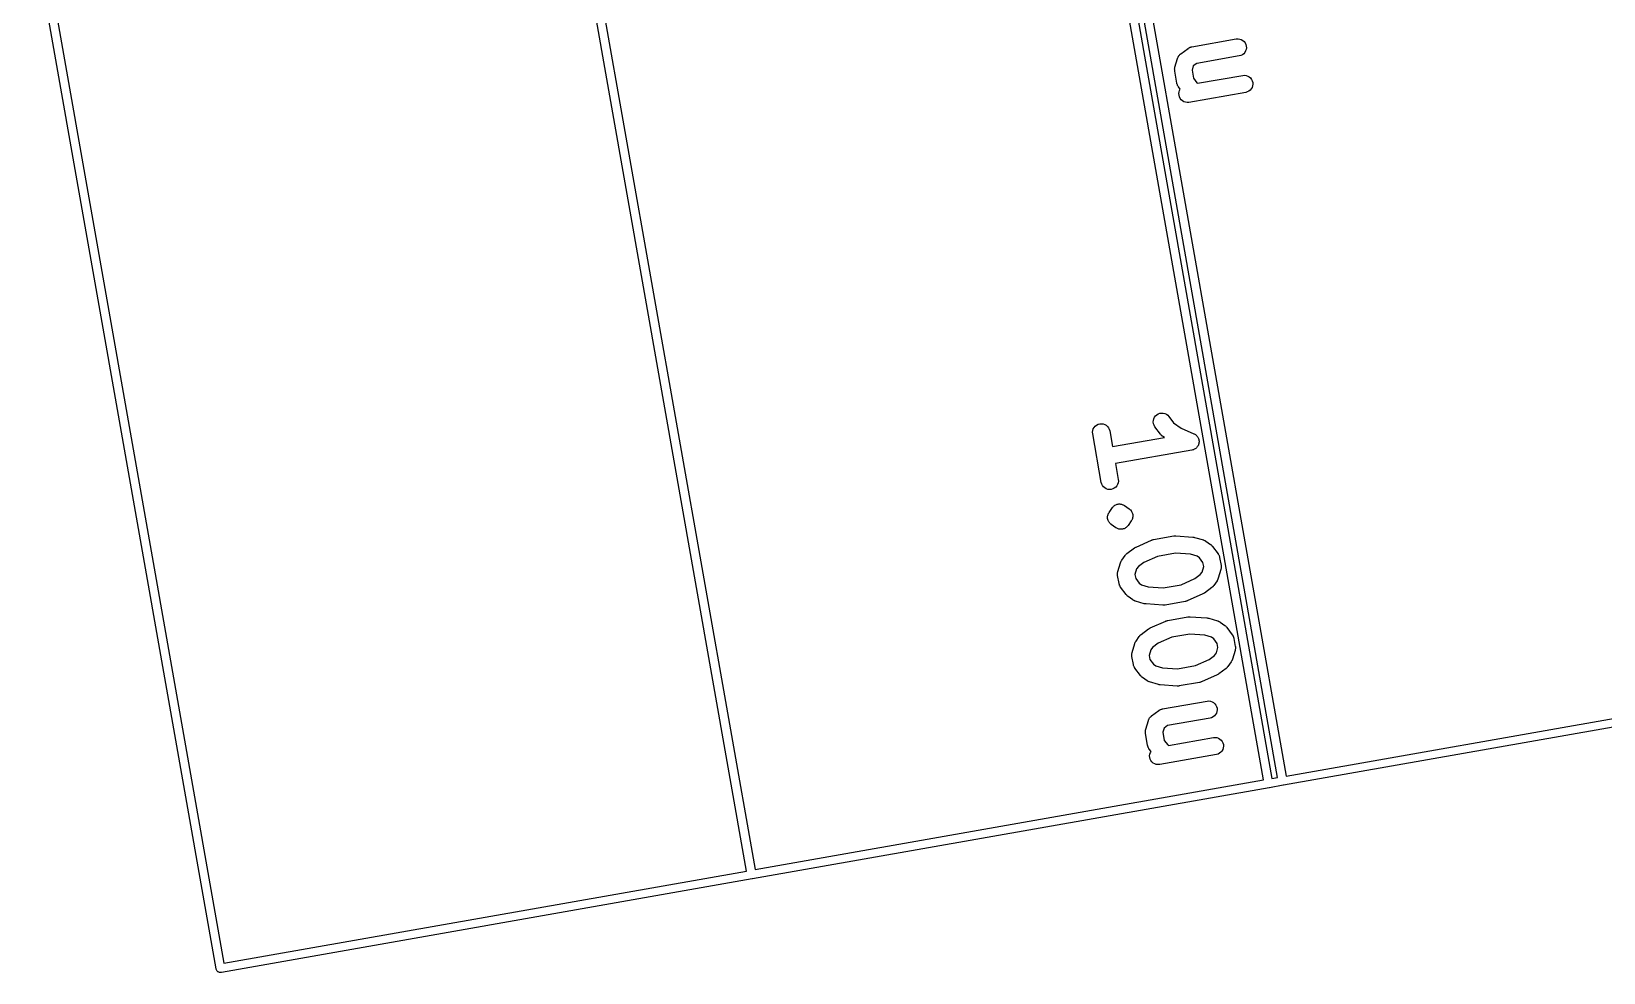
# Model space of a CAD drawing. Extents: x 61 to 358, y -137 to -43.
# Drawn here: x 245.14 to 272.91, y -136.8 to -120.17 of the extents above; entities that cross this region are included whole.
import ezdxf

# ---------------------------------------------------------------- set-up
doc = ezdxf.new("R2010")
doc.units = 0
doc.header["$MEASUREMENT"] = 0
doc.layers.add('BLACK', color=7, linetype='CONTINUOUS')

msp = doc.modelspace()

# ---------------------------------------------------------------- linework, layer by layer
at = {"layer": 'BLACK', "linetype": 'CONTINUOUS'}
for p, q in [((266.902, -133.394), (263.665, -115.034)), ((263.815, -115.007), (267.052, -133.368)), ((267.152, -133.35), (263.915, -114.99)), ((264.065, -114.963), (267.303, -133.324)), ((254.685, -116.617), (257.922, -134.978)), ((257.772, -135.004), (254.535, -116.644)), ((248.404, -136.729), (245.142, -118.226)), ((245.304, -118.271), (248.542, -136.632)), ((265.441, -120.566), (265.571, -120.469)), ((265.571, -120.469), (265.573, -120.468)), ((265.573, -120.468), (265.577, -120.466)), ((265.577, -120.466), (265.58, -120.463)), ((265.58, -120.463), (265.589, -120.458)), ((265.589, -120.458), (265.598, -120.453)), ((265.598, -120.453), (265.603, -120.452)), ((265.603, -120.452), (265.607, -120.45)), ((265.607, -120.45), (265.617, -120.447)), ((265.617, -120.447), (265.627, -120.443)), ((265.627, -120.443), (265.631, -120.443)), ((265.631, -120.443), (265.635, -120.442)), ((265.635, -120.442), (266.421, -120.303)), ((266.421, -120.303), (266.424, -120.303)), ((266.424, -120.303), (266.453, -120.301)), ((266.453, -120.301), (266.483, -120.305)), ((266.483, -120.305), (266.511, -120.314)), ((266.511, -120.314), (266.537, -120.329)), ((266.537, -120.329), (266.559, -120.349)), ((266.559, -120.349), (266.577, -120.372)), ((266.577, -120.372), (266.59, -120.399)), ((266.597, -120.487), (266.587, -120.515)), ((266.59, -120.399), (266.598, -120.428)), ((266.6, -120.457), (266.597, -120.487)), ((266.598, -120.428), (266.6, -120.457)), ((265.339, -120.8), (265.385, -120.645)), ((265.385, -120.645), (265.386, -120.643)), ((265.386, -120.643), (265.387, -120.64)), ((265.387, -120.64), (265.388, -120.637)), ((265.388, -120.637), (265.393, -120.626)), ((265.393, -120.626), (265.398, -120.615)), ((265.398, -120.615), (265.399, -120.613)), ((265.399, -120.613), (265.401, -120.61)), ((265.401, -120.61), (265.408, -120.6)), ((265.408, -120.6), (265.414, -120.591)), ((265.414, -120.591), (265.417, -120.589)), ((265.417, -120.589), (265.419, -120.586)), ((265.419, -120.586), (265.427, -120.578)), ((265.427, -120.578), (265.435, -120.57)), ((265.435, -120.57), (265.438, -120.568)), ((265.438, -120.568), (265.441, -120.566)), ((265.663, -120.78), (265.642, -120.853)), ((265.724, -120.736), (265.663, -120.78)), ((266.474, -120.603), (265.724, -120.736)), ((266.503, -120.595), (266.474, -120.603)), ((266.53, -120.582), (266.503, -120.595)), ((266.553, -120.563), (266.53, -120.582)), ((266.572, -120.541), (266.553, -120.563)), ((266.587, -120.515), (266.572, -120.541)), ((265.333, -120.83), (265.335, -120.819)), ((265.333, -120.834), (265.333, -120.83)), ((265.333, -120.839), (265.333, -120.834)), ((265.334, -120.849), (265.333, -120.839)), ((265.334, -120.859), (265.334, -120.849)), ((265.334, -120.864), (265.334, -120.859)), ((265.335, -120.868), (265.334, -120.864)), ((265.335, -120.819), (265.337, -120.809)), ((265.335, -120.87), (265.335, -120.868)), ((265.373, -121.085), (265.335, -120.87)), ((265.337, -120.809), (265.338, -120.805)), ((265.338, -120.805), (265.339, -120.8)), ((265.642, -120.853), (265.667, -120.996)), ((265.667, -120.996), (265.727, -121.078)), ((265.739, -121.086), (266.535, -120.946)), ((266.535, -120.946), (266.537, -120.946)), ((266.537, -120.946), (266.567, -120.944)), ((266.567, -120.944), (266.596, -120.948)), ((266.596, -120.948), (266.624, -120.957)), ((266.624, -120.957), (266.65, -120.972)), ((266.65, -120.972), (266.672, -120.992)), ((266.672, -120.992), (266.691, -121.016)), ((266.691, -121.016), (266.704, -121.042)), ((266.704, -121.042), (266.712, -121.071)), ((265.374, -121.089), (265.373, -121.085)), ((265.375, -121.094), (265.374, -121.089)), ((265.378, -121.103), (265.375, -121.094)), ((265.381, -121.113), (265.378, -121.103)), ((265.383, -121.117), (265.381, -121.113)), ((265.384, -121.122), (265.383, -121.117)), ((265.39, -121.131), (265.384, -121.122)), ((265.394, -121.14), (265.39, -121.131)), ((265.397, -121.143), (265.394, -121.14)), ((265.399, -121.147), (265.397, -121.143)), ((265.401, -121.149), (265.399, -121.147)), ((265.432, -121.192), (265.401, -121.149)), ((265.408, -121.268), (265.412, -121.239)), ((265.411, -121.298), (265.408, -121.268)), ((265.418, -121.327), (265.411, -121.298)), ((265.412, -121.239), (265.422, -121.211)), ((265.432, -121.353), (265.418, -121.327)), ((265.422, -121.211), (265.432, -121.192)), ((266.588, -121.246), (265.587, -121.423)), ((265.727, -121.078), (265.739, -121.086)), ((266.616, -121.238), (266.588, -121.246)), ((266.643, -121.225), (266.616, -121.238)), ((266.666, -121.207), (266.643, -121.225)), ((266.686, -121.184), (266.666, -121.207)), ((266.701, -121.158), (266.686, -121.184)), ((266.71, -121.13), (266.701, -121.158)), ((266.714, -121.101), (266.71, -121.13)), ((266.712, -121.071), (266.714, -121.101)), ((265.45, -121.377), (265.432, -121.353)), ((265.472, -121.397), (265.45, -121.377)), ((265.498, -121.411), (265.472, -121.397)), ((265.526, -121.421), (265.498, -121.411)), ((265.555, -121.425), (265.526, -121.421)), ((265.585, -121.423), (265.555, -121.425)), ((265.587, -121.423), (265.585, -121.423)), ((263.897, -127.19), (263.912, -127.164)), ((263.912, -127.164), (263.932, -127.142)), ((263.932, -127.142), (263.955, -127.123)), ((263.955, -127.123), (263.982, -127.11)), ((263.982, -127.11), (264.011, -127.102)), ((264.011, -127.102), (264.04, -127.1)), ((264.04, -127.1), (264.07, -127.104)), ((264.07, -127.104), (264.098, -127.113)), ((264.098, -127.113), (264.124, -127.128)), ((264.124, -127.128), (264.146, -127.148)), ((264.146, -127.148), (264.165, -127.171)), ((264.165, -127.171), (264.178, -127.198)), ((264.956, -127.069), (264.958, -127.04)), ((264.96, -127.099), (264.956, -127.069)), ((264.958, -127.04), (264.965, -127.011)), ((264.969, -127.127), (264.96, -127.099)), ((264.965, -127.011), (264.978, -126.984)), ((264.984, -127.153), (264.969, -127.127)), ((264.978, -126.984), (264.996, -126.96)), ((264.986, -127.154), (264.984, -127.153)), ((265.082, -127.285), (264.986, -127.154)), ((264.996, -126.96), (265.018, -126.941)), ((265.018, -126.941), (265.044, -126.925)), ((265.044, -126.925), (265.072, -126.916)), ((265.072, -126.916), (265.101, -126.911)), ((265.101, -126.911), (265.131, -126.913)), ((265.131, -126.913), (265.16, -126.92)), ((265.16, -126.92), (265.187, -126.933)), ((265.187, -126.933), (265.211, -126.951)), ((265.211, -126.951), (265.23, -126.973)), ((265.23, -126.973), (265.312, -127.083)), ((265.312, -127.083), (265.448, -127.178)), ((263.884, -127.247), (263.888, -127.218)), ((263.886, -127.277), (263.884, -127.247)), ((263.886, -127.279), (263.886, -127.277)), ((264.037, -128.137), (263.886, -127.279)), ((263.888, -127.218), (263.897, -127.19)), ((264.178, -127.198), (264.186, -127.226)), ((264.186, -127.226), (264.235, -127.505)), ((264.235, -127.505), (265.152, -127.343)), ((265.088, -127.291), (265.082, -127.285)), ((265.093, -127.298), (265.088, -127.291)), ((265.098, -127.302), (265.093, -127.298)), ((265.102, -127.307), (265.098, -127.302)), ((265.109, -127.312), (265.102, -127.307)), ((265.116, -127.318), (265.109, -127.312)), ((265.117, -127.319), (265.116, -127.318)), ((265.152, -127.343), (265.117, -127.319)), ((265.448, -127.178), (265.674, -127.277)), ((265.674, -127.277), (265.675, -127.278)), ((265.675, -127.278), (265.675, -127.278)), ((265.675, -127.278), (265.675, -127.278)), ((265.675, -127.278), (265.676, -127.278)), ((265.676, -127.278), (265.688, -127.285)), ((265.688, -127.285), (265.701, -127.293)), ((265.701, -127.293), (265.701, -127.293)), ((265.701, -127.293), (265.701, -127.293)), ((265.701, -127.293), (265.712, -127.302)), ((265.712, -127.302), (265.724, -127.312)), ((265.724, -127.312), (265.724, -127.313)), ((265.724, -127.313), (265.724, -127.313)), ((265.724, -127.313), (265.732, -127.324)), ((265.732, -127.324), (265.742, -127.336)), ((265.742, -127.336), (265.742, -127.336)), ((265.742, -127.336), (265.742, -127.336)), ((265.742, -127.336), (265.748, -127.349)), ((265.748, -127.349), (265.755, -127.363)), ((265.755, -127.363), (265.755, -127.363)), ((265.755, -127.363), (265.755, -127.363)), ((265.755, -127.363), (265.759, -127.377)), ((265.759, -127.377), (265.763, -127.391)), ((265.763, -127.435), (265.761, -127.451)), ((265.763, -127.391), (265.763, -127.391)), ((265.763, -127.391), (265.763, -127.392)), ((265.763, -127.392), (265.764, -127.406)), ((265.765, -127.421), (265.763, -127.435)), ((265.764, -127.406), (265.765, -127.421)), ((265.765, -127.421), (265.765, -127.421)), ((265.765, -127.421), (265.765, -127.421)), ((265.639, -127.567), (264.288, -127.805)), ((265.653, -127.563), (265.639, -127.567)), ((265.667, -127.559), (265.653, -127.563)), ((265.668, -127.559), (265.667, -127.559)), ((265.667, -127.559), (265.667, -127.559)), ((265.681, -127.552), (265.668, -127.559)), ((265.694, -127.546), (265.681, -127.552)), ((265.706, -127.536), (265.694, -127.545)), ((265.694, -127.545), (265.694, -127.546)), ((265.694, -127.546), (265.694, -127.546)), ((265.717, -127.527), (265.706, -127.536)), ((265.718, -127.527), (265.717, -127.527)), ((265.717, -127.527), (265.717, -127.527)), ((265.728, -127.515), (265.718, -127.527)), ((265.737, -127.505), (265.728, -127.515)), ((265.745, -127.491), (265.737, -127.505)), ((265.737, -127.505), (265.737, -127.505)), ((265.737, -127.505), (265.737, -127.505)), ((265.752, -127.479), (265.745, -127.491)), ((265.756, -127.464), (265.752, -127.479)), ((265.752, -127.479), (265.752, -127.479)), ((265.752, -127.479), (265.752, -127.479)), ((265.761, -127.451), (265.756, -127.464)), ((265.761, -127.451), (265.761, -127.451)), ((265.761, -127.451), (265.761, -127.451)), ((264.288, -127.805), (264.337, -128.084)), ((264.045, -128.165), (264.037, -128.137)), ((264.059, -128.192), (264.045, -128.165)), ((264.077, -128.215), (264.059, -128.192)), ((264.099, -128.235), (264.077, -128.215)), ((264.125, -128.249), (264.099, -128.235)), ((264.154, -128.259), (264.125, -128.249)), ((264.183, -128.263), (264.154, -128.259)), ((264.213, -128.261), (264.183, -128.263)), ((264.241, -128.253), (264.213, -128.261)), ((264.268, -128.239), (264.241, -128.253)), ((264.292, -128.221), (264.268, -128.239)), ((264.311, -128.199), (264.292, -128.221)), ((264.326, -128.173), (264.311, -128.199)), ((264.336, -128.145), (264.326, -128.173)), ((264.34, -128.116), (264.336, -128.145)), ((264.337, -128.084), (264.338, -128.086)), ((264.338, -128.086), (264.34, -128.116)), ((264.246, -128.569), (264.255, -128.559)), ((264.255, -128.559), (264.255, -128.558)), ((264.255, -128.558), (264.256, -128.558)), ((264.256, -128.558), (264.267, -128.549)), ((264.267, -128.549), (264.278, -128.54)), ((264.278, -128.54), (264.279, -128.54)), ((264.279, -128.54), (264.292, -128.533)), ((264.279, -128.54), (264.279, -128.54)), ((264.292, -128.533), (264.305, -128.527)), ((264.305, -128.527), (264.305, -128.527)), ((264.305, -128.527), (264.306, -128.527)), ((264.306, -128.527), (264.32, -128.523)), ((264.32, -128.523), (264.334, -128.519)), ((264.334, -128.519), (264.334, -128.519)), ((264.334, -128.519), (264.335, -128.519)), ((264.335, -128.519), (264.349, -128.518)), ((264.349, -128.518), (264.363, -128.517)), ((264.363, -128.517), (264.364, -128.517)), ((264.364, -128.517), (264.364, -128.517)), ((264.364, -128.517), (264.379, -128.519)), ((264.379, -128.519), (264.393, -128.521)), ((264.393, -128.521), (264.393, -128.521)), ((264.393, -128.521), (264.394, -128.521)), ((264.394, -128.521), (264.407, -128.525)), ((264.407, -128.525), (264.421, -128.53)), ((264.421, -128.53), (264.422, -128.53)), ((264.422, -128.53), (264.422, -128.53)), ((264.422, -128.53), (264.434, -128.538)), ((264.434, -128.538), (264.447, -128.545)), ((264.447, -128.545), (264.531, -128.603)), ((264.148, -128.749), (264.15, -128.734)), ((264.148, -128.75), (264.148, -128.749)), ((264.148, -128.749), (264.148, -128.749)), ((264.148, -128.749), (264.148, -128.749)), ((264.148, -128.749), (264.148, -128.749)), ((264.149, -128.764), (264.148, -128.75)), ((264.15, -128.778), (264.149, -128.764)), ((264.15, -128.734), (264.152, -128.72)), ((264.15, -128.779), (264.15, -128.778)), ((264.151, -128.779), (264.15, -128.779)), ((264.15, -128.779), (264.15, -128.779)), ((264.15, -128.779), (264.15, -128.779)), ((264.154, -128.793), (264.151, -128.779)), ((264.152, -128.719), (264.157, -128.706)), ((264.152, -128.72), (264.152, -128.719)), ((264.152, -128.719), (264.152, -128.719)), ((264.152, -128.72), (264.152, -128.72)), ((264.152, -128.72), (264.152, -128.72)), ((264.158, -128.807), (264.154, -128.793)), ((264.157, -128.706), (264.161, -128.692)), ((264.158, -128.808), (264.158, -128.807)), ((264.158, -128.807), (264.158, -128.807)), ((264.165, -128.821), (264.158, -128.808)), ((264.158, -128.808), (264.158, -128.808)), ((264.158, -128.808), (264.158, -128.808)), ((264.161, -128.692), (264.161, -128.691)), ((264.161, -128.691), (264.162, -128.691)), ((264.161, -128.692), (264.161, -128.692)), ((264.162, -128.691), (264.169, -128.679)), ((264.162, -128.691), (264.162, -128.691)), ((264.171, -128.834), (264.165, -128.821)), ((264.165, -128.821), (264.165, -128.821)), ((264.169, -128.679), (264.176, -128.666)), ((264.172, -128.834), (264.171, -128.834)), ((264.171, -128.834), (264.171, -128.834)), ((264.171, -128.834), (264.171, -128.834)), ((264.172, -128.835), (264.172, -128.834)), ((264.18, -128.846), (264.172, -128.835)), ((264.176, -128.666), (264.235, -128.582)), ((264.235, -128.581), (264.236, -128.58)), ((264.235, -128.582), (264.235, -128.581)), ((264.235, -128.581), (264.235, -128.581)), ((264.235, -128.581), (264.235, -128.581)), ((264.236, -128.58), (264.246, -128.569)), ((264.568, -128.816), (264.51, -128.9)), ((264.531, -128.603), (264.532, -128.604)), ((264.532, -128.604), (264.532, -128.604)), ((264.532, -128.604), (264.532, -128.604)), ((264.532, -128.604), (264.532, -128.604)), ((264.532, -128.604), (264.532, -128.604)), ((264.532, -128.604), (264.532, -128.604)), ((264.532, -128.604), (264.533, -128.605)), ((264.533, -128.605), (264.544, -128.614)), ((264.544, -128.614), (264.554, -128.624)), ((264.554, -128.624), (264.555, -128.624)), ((264.555, -128.624), (264.555, -128.624)), ((264.555, -128.624), (264.555, -128.624)), ((264.555, -128.624), (264.555, -128.624)), ((264.555, -128.624), (264.564, -128.636)), ((264.564, -128.636), (264.573, -128.647)), ((264.575, -128.803), (264.568, -128.816)), ((264.573, -128.647), (264.573, -128.647)), ((264.573, -128.647), (264.573, -128.647)), ((264.573, -128.647), (264.573, -128.648)), ((264.573, -128.648), (264.573, -128.648)), ((264.573, -128.648), (264.579, -128.661)), ((264.583, -128.791), (264.575, -128.803)), ((264.579, -128.661), (264.586, -128.674)), ((264.588, -128.776), (264.583, -128.79)), ((264.583, -128.79), (264.583, -128.79)), ((264.583, -128.79), (264.583, -128.79)), ((264.583, -128.79), (264.583, -128.79)), ((264.583, -128.79), (264.583, -128.791)), ((264.586, -128.674), (264.586, -128.674)), ((264.586, -128.674), (264.586, -128.674)), ((264.586, -128.674), (264.586, -128.674)), ((264.586, -128.674), (264.586, -128.675)), ((264.586, -128.675), (264.59, -128.688)), ((264.592, -128.763), (264.588, -128.776)), ((264.59, -128.688), (264.594, -128.702)), ((264.594, -128.747), (264.592, -128.762)), ((264.592, -128.762), (264.592, -128.762)), ((264.592, -128.762), (264.592, -128.762)), ((264.592, -128.762), (264.592, -128.762)), ((264.592, -128.762), (264.592, -128.763)), ((264.594, -128.702), (264.594, -128.703)), ((264.594, -128.703), (264.594, -128.703)), ((264.594, -128.703), (264.594, -128.703)), ((264.594, -128.703), (264.594, -128.703)), ((264.594, -128.703), (264.595, -128.718)), ((264.596, -128.733), (264.594, -128.747)), ((264.595, -128.718), (264.596, -128.732)), ((264.596, -128.732), (264.596, -128.732)), ((264.596, -128.732), (264.596, -128.733)), ((264.596, -128.733), (264.596, -128.733)), ((264.596, -128.733), (264.596, -128.733)), ((264.189, -128.857), (264.18, -128.846)), ((264.189, -128.858), (264.189, -128.857)), ((264.19, -128.858), (264.189, -128.858)), ((264.201, -128.868), (264.19, -128.858)), ((264.19, -128.858), (264.19, -128.858)), ((264.19, -128.858), (264.19, -128.858)), ((264.212, -128.877), (264.201, -128.868)), ((264.212, -128.878), (264.212, -128.877)), ((264.212, -128.877), (264.212, -128.877)), ((264.212, -128.877), (264.212, -128.877)), ((264.212, -128.877), (264.212, -128.877)), ((264.213, -128.878), (264.212, -128.878)), ((264.212, -128.878), (264.212, -128.878)), ((264.212, -128.878), (264.212, -128.878)), ((264.297, -128.937), (264.213, -128.878)), ((264.31, -128.944), (264.297, -128.937)), ((264.322, -128.951), (264.31, -128.944)), ((264.323, -128.952), (264.322, -128.951)), ((264.337, -128.956), (264.323, -128.952)), ((264.323, -128.952), (264.323, -128.952)), ((264.35, -128.961), (264.337, -128.956)), ((264.351, -128.961), (264.35, -128.961)), ((264.352, -128.961), (264.351, -128.961)), ((264.366, -128.963), (264.352, -128.961)), ((264.38, -128.965), (264.366, -128.963)), ((264.381, -128.965), (264.38, -128.965)), ((264.38, -128.965), (264.38, -128.965)), ((264.395, -128.964), (264.381, -128.965)), ((264.41, -128.963), (264.395, -128.964)), ((264.411, -128.963), (264.41, -128.963)), ((264.41, -128.963), (264.41, -128.963)), ((264.425, -128.959), (264.411, -128.963)), ((264.438, -128.955), (264.425, -128.959)), ((264.439, -128.955), (264.438, -128.955)), ((264.452, -128.948), (264.439, -128.955)), ((264.439, -128.955), (264.439, -128.955)), ((264.465, -128.942), (264.452, -128.948)), ((264.466, -128.941), (264.465, -128.942)), ((264.465, -128.942), (264.465, -128.942)), ((264.477, -128.933), (264.466, -128.941)), ((264.489, -128.924), (264.477, -128.933)), ((264.499, -128.912), (264.489, -128.923)), ((264.489, -128.923), (264.489, -128.923)), ((264.489, -128.923), (264.489, -128.924)), ((264.508, -128.901), (264.499, -128.912)), ((264.509, -128.901), (264.508, -128.901)), ((264.51, -128.9), (264.509, -128.901)), ((264.509, -128.901), (264.509, -128.901)), ((264.509, -128.901), (264.509, -128.901)), ((264.959, -129.146), (265.317, -129.083)), ((265.317, -129.083), (265.319, -129.082)), ((265.319, -129.082), (265.322, -129.082)), ((265.322, -129.082), (265.324, -129.082)), ((265.324, -129.082), (265.336, -129.081)), ((265.336, -129.081), (265.349, -129.081)), ((265.349, -129.081), (265.351, -129.081)), ((265.351, -129.081), (265.354, -129.081)), ((265.354, -129.081), (265.652, -129.102)), ((265.652, -129.102), (265.655, -129.102)), ((265.655, -129.102), (265.655, -129.102)), ((265.655, -129.102), (265.656, -129.102)), ((265.656, -129.102), (265.67, -129.105)), ((265.67, -129.105), (265.684, -129.107)), ((265.684, -129.107), (265.684, -129.108)), ((265.684, -129.108), (265.685, -129.108)), ((265.685, -129.108), (265.841, -129.154)), ((264.485, -129.398), (264.491, -129.392)), ((264.491, -129.392), (264.622, -129.295)), ((264.622, -129.295), (264.624, -129.294)), ((264.624, -129.294), (264.625, -129.293)), ((264.624, -129.294), (264.624, -129.294)), ((264.625, -129.293), (264.637, -129.286)), ((264.637, -129.286), (264.649, -129.279)), ((264.649, -129.279), (264.65, -129.279)), ((264.65, -129.279), (264.651, -129.279)), ((264.651, -129.279), (264.924, -129.157)), ((264.924, -129.157), (264.926, -129.156)), ((264.926, -129.156), (264.928, -129.155)), ((264.928, -129.155), (264.931, -129.154)), ((264.931, -129.154), (264.942, -129.151)), ((264.942, -129.151), (264.954, -129.147)), ((264.954, -129.147), (264.957, -129.147)), ((264.957, -129.147), (264.959, -129.146)), ((265.351, -129.386), (265.031, -129.443)), ((265.614, -129.405), (265.351, -129.386)), ((265.841, -129.154), (265.843, -129.155)), ((265.843, -129.155), (265.851, -129.158)), ((265.851, -129.158), (265.859, -129.161)), ((265.859, -129.161), (265.864, -129.164)), ((265.864, -129.164), (265.87, -129.166)), ((265.87, -129.166), (265.877, -129.171)), ((265.877, -129.171), (265.885, -129.175)), ((265.885, -129.175), (265.969, -129.234)), ((265.969, -129.234), (265.97, -129.235)), ((265.97, -129.235), (265.977, -129.241)), ((265.977, -129.241), (265.984, -129.246)), ((265.984, -129.246), (265.988, -129.251)), ((265.988, -129.251), (265.993, -129.255)), ((265.993, -129.255), (265.998, -129.262)), ((265.998, -129.262), (266.004, -129.268)), ((266.004, -129.268), (266.1, -129.399)), ((264.331, -129.711), (264.377, -129.555)), ((264.377, -129.555), (264.378, -129.553)), ((264.378, -129.553), (264.381, -129.545)), ((264.381, -129.545), (264.384, -129.537)), ((264.384, -129.537), (264.387, -129.531)), ((264.387, -129.531), (264.39, -129.526)), ((264.39, -129.526), (264.394, -129.519)), ((264.394, -129.519), (264.399, -129.511)), ((264.399, -129.511), (264.457, -129.427)), ((264.457, -129.427), (264.459, -129.425)), ((264.459, -129.425), (264.464, -129.419)), ((264.464, -129.419), (264.469, -129.412)), ((264.469, -129.412), (264.474, -129.408)), ((264.474, -129.408), (264.478, -129.403)), ((264.478, -129.403), (264.485, -129.398)), ((264.662, -129.666), (264.633, -129.763)), ((264.693, -129.622), (264.662, -129.666)), ((264.79, -129.55), (264.693, -129.622)), ((265.031, -129.443), (264.79, -129.55)), ((265.73, -129.439), (265.614, -129.405)), ((265.774, -129.47), (265.73, -129.439)), ((265.834, -129.551), (265.774, -129.47)), ((265.818, -129.721), (265.847, -129.623)), ((265.847, -129.623), (265.834, -129.551)), ((266.1, -129.399), (266.102, -129.4)), ((266.102, -129.4), (266.104, -129.404)), ((266.104, -129.404), (266.107, -129.408)), ((266.107, -129.408), (266.111, -129.417)), ((266.111, -129.417), (266.117, -129.426)), ((266.117, -129.426), (266.118, -129.43)), ((266.118, -129.43), (266.12, -129.434)), ((266.12, -129.434), (266.123, -129.444)), ((266.123, -129.444), (266.126, -129.454)), ((266.126, -129.454), (266.127, -129.459)), ((266.127, -129.459), (266.128, -129.463)), ((266.128, -129.463), (266.153, -129.606)), ((266.15, -129.671), (266.149, -129.676)), ((266.152, -129.667), (266.15, -129.671)), ((266.153, -129.657), (266.152, -129.667)), ((266.153, -129.606), (266.154, -129.608)), ((266.155, -129.647), (266.153, -129.657)), ((266.154, -129.608), (266.154, -129.612)), ((266.154, -129.612), (266.155, -129.617)), ((266.155, -129.617), (266.155, -129.627)), ((266.155, -129.627), (266.155, -129.638)), ((266.155, -129.638), (266.155, -129.642)), ((266.155, -129.642), (266.155, -129.647)), ((264.325, -129.74), (264.327, -129.73)), ((264.325, -129.744), (264.325, -129.74)), ((264.325, -129.749), (264.325, -129.744)), ((264.325, -129.759), (264.325, -129.749)), ((264.325, -129.77), (264.325, -129.759)), ((264.326, -129.774), (264.325, -129.77)), ((264.327, -129.778), (264.326, -129.774)), ((264.327, -129.73), (264.329, -129.719)), ((264.327, -129.78), (264.327, -129.778)), ((264.352, -129.923), (264.327, -129.78)), ((264.329, -129.719), (264.33, -129.715)), ((264.33, -129.715), (264.331, -129.711)), ((264.353, -129.928), (264.352, -129.923)), ((264.354, -129.932), (264.353, -129.928)), ((264.357, -129.942), (264.354, -129.932)), ((264.36, -129.952), (264.357, -129.942)), ((264.633, -129.763), (264.646, -129.835)), ((264.646, -129.835), (264.707, -129.917)), ((264.707, -129.917), (264.75, -129.947)), ((264.75, -129.947), (264.866, -129.982)), ((265.129, -130), (265.449, -129.944)), ((265.449, -129.944), (265.69, -129.836)), ((265.69, -129.836), (265.787, -129.764)), ((265.787, -129.764), (265.818, -129.721)), ((266.082, -129.875), (266.023, -129.959)), ((266.086, -129.868), (266.082, -129.875)), ((266.091, -129.861), (266.086, -129.868)), ((266.093, -129.855), (266.091, -129.861)), ((266.096, -129.849), (266.093, -129.855)), ((266.099, -129.841), (266.096, -129.849)), ((266.102, -129.833), (266.099, -129.841)), ((266.103, -129.831), (266.102, -129.833)), ((266.149, -129.676), (266.103, -129.831)), ((264.362, -129.956), (264.36, -129.952)), ((264.364, -129.96), (264.362, -129.956)), ((264.369, -129.969), (264.364, -129.96)), ((264.374, -129.979), (264.369, -129.969)), ((264.376, -129.982), (264.374, -129.979)), ((264.379, -129.986), (264.376, -129.982)), ((264.38, -129.988), (264.379, -129.986)), ((264.477, -130.118), (264.38, -129.988)), ((264.482, -130.124), (264.477, -130.118)), ((264.488, -130.131), (264.482, -130.124)), ((264.492, -130.135), (264.488, -130.131)), ((264.497, -130.14), (264.492, -130.135)), ((264.503, -130.145), (264.497, -130.14)), ((264.51, -130.151), (264.503, -130.145)), ((264.512, -130.152), (264.51, -130.151)), ((264.596, -130.211), (264.512, -130.152)), ((264.603, -130.215), (264.596, -130.211)), ((264.61, -130.22), (264.603, -130.215)), ((264.616, -130.222), (264.61, -130.22)), ((264.622, -130.226), (264.616, -130.222)), ((264.63, -130.228), (264.622, -130.226)), ((264.866, -129.982), (265.129, -130)), ((265.83, -130.108), (265.556, -130.23)), ((265.831, -130.107), (265.83, -130.107)), ((265.83, -130.107), (265.83, -130.108)), ((265.843, -130.1), (265.831, -130.107)), ((265.856, -130.093), (265.843, -130.1)), ((265.857, -130.092), (265.856, -130.093)), ((265.856, -130.093), (265.856, -130.093)), ((265.858, -130.091), (265.857, -130.092)), ((265.989, -129.994), (265.858, -130.091)), ((265.995, -129.989), (265.989, -129.994)), ((266.002, -129.983), (265.995, -129.989)), ((266.006, -129.979), (266.002, -129.983)), ((266.011, -129.974), (266.006, -129.979)), ((266.016, -129.968), (266.011, -129.974)), ((266.022, -129.961), (266.016, -129.968)), ((266.023, -129.959), (266.022, -129.961)), ((264.638, -130.232), (264.63, -130.228)), ((264.64, -130.232), (264.638, -130.232)), ((264.795, -130.279), (264.64, -130.232)), ((264.796, -130.279), (264.795, -130.279)), ((264.81, -130.281), (264.796, -130.279)), ((264.796, -130.279), (264.796, -130.279)), ((264.824, -130.284), (264.81, -130.281)), ((264.825, -130.284), (264.824, -130.284)), ((264.826, -130.284), (264.825, -130.284)), ((264.828, -130.284), (264.826, -130.284)), ((265.126, -130.306), (264.828, -130.284)), ((265.129, -130.305), (265.126, -130.306)), ((265.132, -130.306), (265.129, -130.305)), ((265.144, -130.305), (265.132, -130.306)), ((265.156, -130.305), (265.144, -130.305)), ((265.159, -130.304), (265.156, -130.305)), ((265.161, -130.304), (265.159, -130.304)), ((265.164, -130.304), (265.161, -130.304)), ((265.521, -130.241), (265.164, -130.304)), ((265.524, -130.24), (265.521, -130.241)), ((265.526, -130.24), (265.524, -130.24)), ((265.538, -130.236), (265.526, -130.24)), ((265.55, -130.233), (265.538, -130.236)), ((265.552, -130.231), (265.55, -130.233)), ((265.555, -130.231), (265.552, -130.231)), ((265.556, -130.23), (265.555, -130.231)), ((264.743, -130.821), (264.874, -130.725)), ((264.874, -130.725), (264.876, -130.723)), ((264.876, -130.723), (264.876, -130.723)), ((264.876, -130.723), (264.877, -130.723)), ((264.877, -130.723), (264.889, -130.716)), ((264.889, -130.716), (264.901, -130.709)), ((264.901, -130.709), (264.902, -130.708)), ((264.902, -130.708), (264.903, -130.708)), ((264.903, -130.708), (265.176, -130.586)), ((265.176, -130.586), (265.178, -130.585)), ((265.178, -130.585), (265.18, -130.584)), ((265.18, -130.584), (265.183, -130.583)), ((265.183, -130.583), (265.195, -130.58)), ((265.195, -130.58), (265.206, -130.576)), ((265.206, -130.576), (265.209, -130.576)), ((265.209, -130.576), (265.211, -130.575)), ((265.211, -130.575), (265.569, -130.512)), ((265.569, -130.512), (265.571, -130.512)), ((265.571, -130.512), (265.574, -130.512)), ((265.574, -130.512), (265.576, -130.511)), ((265.576, -130.511), (265.588, -130.511)), ((265.588, -130.511), (265.601, -130.51)), ((265.601, -130.51), (265.603, -130.51)), ((265.603, -130.51), (265.606, -130.51)), ((265.606, -130.51), (265.904, -130.531)), ((265.904, -130.531), (265.907, -130.531)), ((265.907, -130.531), (265.907, -130.532)), ((265.907, -130.532), (265.908, -130.532)), ((265.908, -130.532), (265.922, -130.534)), ((265.922, -130.534), (265.936, -130.537)), ((265.936, -130.537), (265.936, -130.537)), ((265.936, -130.537), (265.937, -130.537)), ((265.937, -130.537), (266.093, -130.583)), ((266.093, -130.583), (266.095, -130.584)), ((266.095, -130.584), (266.103, -130.587)), ((266.103, -130.587), (266.111, -130.59)), ((266.111, -130.59), (266.116, -130.593)), ((266.116, -130.593), (266.122, -130.596)), ((266.122, -130.596), (266.129, -130.601)), ((266.129, -130.601), (266.137, -130.605)), ((266.137, -130.605), (266.221, -130.664)), ((266.221, -130.664), (266.222, -130.665)), ((266.222, -130.665), (266.229, -130.67)), ((266.229, -130.67), (266.236, -130.676)), ((266.236, -130.676), (266.24, -130.68)), ((266.24, -130.68), (266.245, -130.684)), ((266.245, -130.684), (266.25, -130.691)), ((266.25, -130.691), (266.256, -130.698)), ((266.256, -130.698), (266.352, -130.828)), ((264.583, -131.14), (264.629, -130.984)), ((264.629, -130.984), (264.63, -130.982)), ((264.63, -130.982), (264.633, -130.974)), ((264.633, -130.974), (264.636, -130.966)), ((264.636, -130.966), (264.639, -130.961)), ((264.639, -130.961), (264.642, -130.955)), ((264.642, -130.955), (264.646, -130.948)), ((264.646, -130.948), (264.651, -130.94)), ((264.651, -130.94), (264.709, -130.856)), ((264.709, -130.856), (264.711, -130.855)), ((264.711, -130.855), (264.716, -130.848)), ((264.716, -130.848), (264.721, -130.841)), ((264.721, -130.841), (264.726, -130.837)), ((264.726, -130.837), (264.73, -130.832)), ((264.73, -130.832), (264.737, -130.827)), ((264.737, -130.827), (264.743, -130.821)), ((264.945, -131.051), (264.914, -131.095)), ((265.042, -130.979), (264.945, -131.051)), ((265.283, -130.872), (265.042, -130.979)), ((265.603, -130.816), (265.283, -130.872)), ((265.866, -130.834), (265.603, -130.816)), ((265.982, -130.869), (265.866, -130.834)), ((266.026, -130.899), (265.982, -130.869)), ((266.086, -130.981), (266.026, -130.899)), ((266.07, -131.15), (266.099, -131.053)), ((266.099, -131.053), (266.086, -130.981)), ((266.352, -130.828), (266.354, -130.83)), ((266.354, -130.83), (266.356, -130.834)), ((266.356, -130.834), (266.359, -130.837)), ((266.359, -130.837), (266.363, -130.846)), ((266.363, -130.846), (266.369, -130.855)), ((266.369, -130.855), (266.37, -130.86)), ((266.37, -130.86), (266.372, -130.864)), ((266.372, -130.864), (266.375, -130.874)), ((266.375, -130.874), (266.378, -130.884)), ((266.378, -130.884), (266.379, -130.888)), ((266.379, -130.888), (266.38, -130.892)), ((266.38, -130.892), (266.405, -131.035)), ((266.405, -131.035), (266.406, -131.037)), ((266.406, -131.037), (266.406, -131.042)), ((266.406, -131.042), (266.407, -131.046)), ((266.407, -131.046), (266.407, -131.057)), ((266.407, -131.057), (266.408, -131.067)), ((264.577, -131.169), (264.579, -131.159)), ((264.577, -131.174), (264.577, -131.169)), ((264.577, -131.178), (264.577, -131.174)), ((264.577, -131.188), (264.577, -131.178)), ((264.578, -131.199), (264.577, -131.188)), ((264.578, -131.203), (264.578, -131.199)), ((264.579, -131.208), (264.578, -131.203)), ((264.579, -131.159), (264.581, -131.149)), ((264.579, -131.21), (264.579, -131.208)), ((264.604, -131.353), (264.579, -131.21)), ((264.581, -131.149), (264.582, -131.144)), ((264.582, -131.144), (264.583, -131.14)), ((264.914, -131.095), (264.885, -131.192)), ((264.885, -131.192), (264.898, -131.264)), ((264.898, -131.264), (264.959, -131.346)), ((265.702, -131.373), (265.942, -131.266)), ((265.942, -131.266), (266.039, -131.194)), ((266.039, -131.194), (266.07, -131.15)), ((266.334, -131.305), (266.275, -131.389)), ((266.338, -131.297), (266.334, -131.305)), ((266.343, -131.29), (266.338, -131.297)), ((266.345, -131.284), (266.343, -131.29)), ((266.348, -131.279), (266.345, -131.284)), ((266.351, -131.271), (266.348, -131.279)), ((266.354, -131.263), (266.351, -131.271)), ((266.355, -131.261), (266.354, -131.263)), ((266.401, -131.105), (266.355, -131.261)), ((266.402, -131.101), (266.401, -131.105)), ((266.404, -131.097), (266.402, -131.101)), ((266.405, -131.086), (266.404, -131.097)), ((266.407, -131.076), (266.405, -131.086)), ((266.408, -131.067), (266.407, -131.071)), ((266.407, -131.071), (266.407, -131.076)), ((264.605, -131.357), (264.604, -131.353)), ((264.606, -131.362), (264.605, -131.357)), ((264.609, -131.371), (264.606, -131.362)), ((264.612, -131.381), (264.609, -131.371)), ((264.614, -131.385), (264.612, -131.381)), ((264.616, -131.39), (264.614, -131.385)), ((264.621, -131.399), (264.616, -131.39)), ((264.626, -131.408), (264.621, -131.399)), ((264.628, -131.412), (264.626, -131.408)), ((264.631, -131.415), (264.628, -131.412)), ((264.632, -131.417), (264.631, -131.415)), ((264.729, -131.547), (264.632, -131.417)), ((264.734, -131.554), (264.729, -131.547)), ((264.74, -131.561), (264.734, -131.554)), ((264.744, -131.565), (264.74, -131.561)), ((264.749, -131.57), (264.744, -131.565)), ((264.755, -131.575), (264.749, -131.57)), ((264.762, -131.58), (264.755, -131.575)), ((264.764, -131.582), (264.762, -131.58)), ((264.848, -131.64), (264.764, -131.582)), ((264.959, -131.346), (265.002, -131.377)), ((265.002, -131.377), (265.118, -131.411)), ((265.118, -131.411), (265.381, -131.43)), ((265.381, -131.43), (265.702, -131.373)), ((266.082, -131.537), (265.809, -131.659)), ((266.083, -131.537), (266.082, -131.537)), ((266.082, -131.537), (266.082, -131.537)), ((266.095, -131.529), (266.083, -131.537)), ((266.108, -131.522), (266.095, -131.529)), ((266.109, -131.522), (266.108, -131.522)), ((266.108, -131.522), (266.108, -131.522)), ((266.111, -131.52), (266.109, -131.522)), ((266.241, -131.424), (266.111, -131.52)), ((266.247, -131.418), (266.241, -131.424)), ((266.254, -131.413), (266.247, -131.418)), ((266.258, -131.408), (266.254, -131.413)), ((266.263, -131.404), (266.258, -131.408)), ((266.268, -131.397), (266.263, -131.404)), ((266.274, -131.39), (266.268, -131.397)), ((266.275, -131.389), (266.274, -131.39)), ((264.855, -131.645), (264.848, -131.64)), ((264.862, -131.649), (264.855, -131.645)), ((264.868, -131.652), (264.862, -131.649)), ((264.874, -131.655), (264.868, -131.652)), ((264.882, -131.658), (264.874, -131.655)), ((264.89, -131.661), (264.882, -131.658)), ((264.892, -131.662), (264.89, -131.661)), ((265.047, -131.708), (264.892, -131.662)), ((265.048, -131.708), (265.047, -131.708)), ((265.049, -131.708), (265.048, -131.708)), ((265.062, -131.711), (265.049, -131.708)), ((265.076, -131.714), (265.062, -131.711)), ((265.077, -131.714), (265.076, -131.714)), ((265.078, -131.714), (265.077, -131.714)), ((265.08, -131.714), (265.078, -131.714)), ((265.378, -131.735), (265.08, -131.714)), ((265.381, -131.735), (265.378, -131.735)), ((265.384, -131.735), (265.381, -131.735)), ((265.396, -131.734), (265.384, -131.735)), ((265.408, -131.734), (265.396, -131.734)), ((265.411, -131.733), (265.408, -131.734)), ((265.413, -131.733), (265.411, -131.733)), ((265.416, -131.733), (265.413, -131.733)), ((265.773, -131.67), (265.416, -131.733)), ((265.776, -131.669), (265.773, -131.67)), ((265.778, -131.669), (265.776, -131.669)), ((265.79, -131.665), (265.778, -131.669)), ((265.802, -131.662), (265.79, -131.665)), ((265.804, -131.661), (265.802, -131.662)), ((265.807, -131.66), (265.804, -131.661)), ((265.809, -131.659), (265.807, -131.66)), ((276.38, -131.878), (267.258, -133.486)), ((267.303, -133.324), (276.283, -131.74)), ((264.924, -132.263), (265.054, -132.167)), ((265.054, -132.167), (265.056, -132.165)), ((265.056, -132.165), (265.06, -132.163)), ((265.06, -132.163), (265.064, -132.16)), ((265.064, -132.16), (265.073, -132.156)), ((265.073, -132.156), (265.082, -132.15)), ((265.082, -132.15), (265.086, -132.149)), ((265.086, -132.149), (265.09, -132.147)), ((265.09, -132.147), (265.1, -132.144)), ((265.1, -132.144), (265.11, -132.141)), ((265.11, -132.141), (265.114, -132.14)), ((265.114, -132.14), (265.119, -132.139)), ((265.119, -132.139), (265.905, -132)), ((265.905, -132), (265.907, -132)), ((265.907, -132), (265.937, -131.998)), ((265.937, -131.998), (265.966, -132.002)), ((265.966, -132.002), (265.994, -132.012)), ((265.994, -132.012), (266.02, -132.027)), ((266.02, -132.027), (266.042, -132.046)), ((266.042, -132.046), (266.061, -132.07)), ((266.061, -132.07), (266.074, -132.096)), ((266.074, -132.096), (266.082, -132.125)), ((266.084, -132.155), (266.08, -132.184)), ((266.082, -132.125), (266.084, -132.155)), ((264.823, -132.498), (264.869, -132.342)), ((264.869, -132.34), (264.871, -132.337)), ((264.869, -132.342), (264.869, -132.34)), ((264.871, -132.334), (264.876, -132.324)), ((264.871, -132.337), (264.871, -132.334)), ((264.876, -132.324), (264.881, -132.313)), ((264.881, -132.313), (264.883, -132.31)), ((264.883, -132.31), (264.884, -132.307)), ((264.884, -132.307), (264.891, -132.298)), ((264.891, -132.298), (264.898, -132.288)), ((264.898, -132.288), (264.9, -132.286)), ((264.9, -132.286), (264.902, -132.283)), ((264.902, -132.283), (264.911, -132.276)), ((264.911, -132.276), (264.919, -132.267)), ((264.919, -132.267), (264.922, -132.266)), ((264.922, -132.266), (264.924, -132.263)), ((265.207, -132.433), (265.146, -132.478)), ((265.958, -132.301), (265.207, -132.433)), ((265.986, -132.293), (265.958, -132.301)), ((266.013, -132.279), (265.986, -132.293)), ((266.036, -132.261), (266.013, -132.279)), ((266.056, -132.238), (266.036, -132.261)), ((266.071, -132.212), (266.056, -132.238)), ((266.08, -132.184), (266.071, -132.212)), ((264.816, -132.536), (264.817, -132.532)), ((264.817, -132.546), (264.816, -132.536)), ((264.817, -132.527), (264.819, -132.517)), ((264.817, -132.532), (264.817, -132.527)), ((264.817, -132.557), (264.817, -132.546)), ((264.818, -132.561), (264.817, -132.557)), ((264.818, -132.566), (264.818, -132.561)), ((264.818, -132.568), (264.818, -132.566)), ((264.856, -132.782), (264.818, -132.568)), ((264.819, -132.517), (264.82, -132.507)), ((264.82, -132.507), (264.822, -132.502)), ((264.822, -132.502), (264.823, -132.498)), ((265.146, -132.478), (265.125, -132.55)), ((265.125, -132.55), (265.15, -132.694)), ((265.15, -132.694), (265.211, -132.775)), ((265.223, -132.784), (266.018, -132.644)), ((266.018, -132.644), (266.02, -132.643)), ((266.02, -132.643), (266.05, -132.641)), ((266.05, -132.641), (266.08, -132.645)), ((266.08, -132.645), (266.108, -132.655)), ((266.108, -132.655), (266.133, -132.67)), ((266.133, -132.67), (266.156, -132.689)), ((266.156, -132.689), (266.174, -132.713)), ((266.174, -132.713), (266.187, -132.74)), ((264.858, -132.787), (264.856, -132.782)), ((264.858, -132.791), (264.858, -132.787)), ((264.861, -132.801), (264.858, -132.791)), ((264.864, -132.811), (264.861, -132.801)), ((264.866, -132.815), (264.864, -132.811)), ((264.868, -132.819), (264.866, -132.815)), ((264.873, -132.828), (264.868, -132.819)), ((264.878, -132.837), (264.873, -132.828)), ((264.88, -132.841), (264.878, -132.837)), ((264.883, -132.845), (264.88, -132.841)), ((264.884, -132.847), (264.883, -132.845)), ((264.916, -132.889), (264.884, -132.847)), ((264.892, -132.966), (264.896, -132.936)), ((264.894, -132.996), (264.892, -132.966)), ((264.902, -133.024), (264.894, -132.996)), ((264.896, -132.936), (264.905, -132.908)), ((264.905, -132.908), (264.916, -132.889)), ((266.071, -132.944), (265.071, -133.12)), ((265.211, -132.775), (265.223, -132.784)), ((266.1, -132.936), (266.071, -132.944)), ((266.126, -132.922), (266.1, -132.936)), ((266.15, -132.904), (266.126, -132.922)), ((266.169, -132.882), (266.15, -132.904)), ((266.184, -132.856), (266.169, -132.882)), ((266.193, -132.827), (266.184, -132.856)), ((266.187, -132.74), (266.195, -132.768)), ((266.197, -132.798), (266.193, -132.827)), ((266.195, -132.768), (266.197, -132.798)), ((264.915, -133.051), (264.902, -133.024)), ((264.933, -133.074), (264.915, -133.051)), ((264.955, -133.094), (264.933, -133.074)), ((264.981, -133.109), (264.955, -133.094)), ((265.009, -133.118), (264.981, -133.109)), ((265.039, -133.122), (265.009, -133.118)), ((265.069, -133.121), (265.039, -133.122)), ((265.071, -133.12), (265.069, -133.121)), ((267, -133.532), (257.877, -135.14)), ((257.922, -134.978), (266.902, -133.394)), ((267.004, -133.531), (267, -133.532)), ((267.007, -133.53), (267.004, -133.531)), ((267.25, -133.488), (267.007, -133.53)), ((267.007, -133.53), (267.007, -133.53)), ((267.007, -133.53), (267.007, -133.53)), ((267.052, -133.368), (267.152, -133.35)), ((267.254, -133.487), (267.25, -133.488)), ((267.258, -133.486), (267.254, -133.487)), ((257.87, -135.142), (248.497, -136.794)), ((248.542, -136.632), (257.772, -135.004)), ((257.874, -135.141), (257.87, -135.142)), ((257.877, -135.14), (257.874, -135.141)), ((248.405, -136.733), (248.404, -136.729)), ((248.406, -136.737), (248.405, -136.733)), ((248.409, -136.748), (248.406, -136.737)), ((248.406, -136.737), (248.406, -136.737)), ((248.416, -136.761), (248.409, -136.748)), ((248.425, -136.773), (248.416, -136.761)), ((248.435, -136.782), (248.425, -136.773)), ((248.436, -136.783), (248.435, -136.782)), ((248.439, -136.784), (248.436, -136.783)), ((248.449, -136.79), (248.439, -136.784)), ((248.453, -136.791), (248.449, -136.79)), ((248.464, -136.795), (248.453, -136.791)), ((248.478, -136.796), (248.464, -136.795)), ((248.49, -136.796), (248.478, -136.796)), ((248.493, -136.795), (248.49, -136.796)), ((248.49, -136.796), (248.49, -136.796)), ((248.497, -136.794), (248.493, -136.795))]:
    msp.add_line(p, q, dxfattribs=at)

doc.saveas('drawing.dxf')
